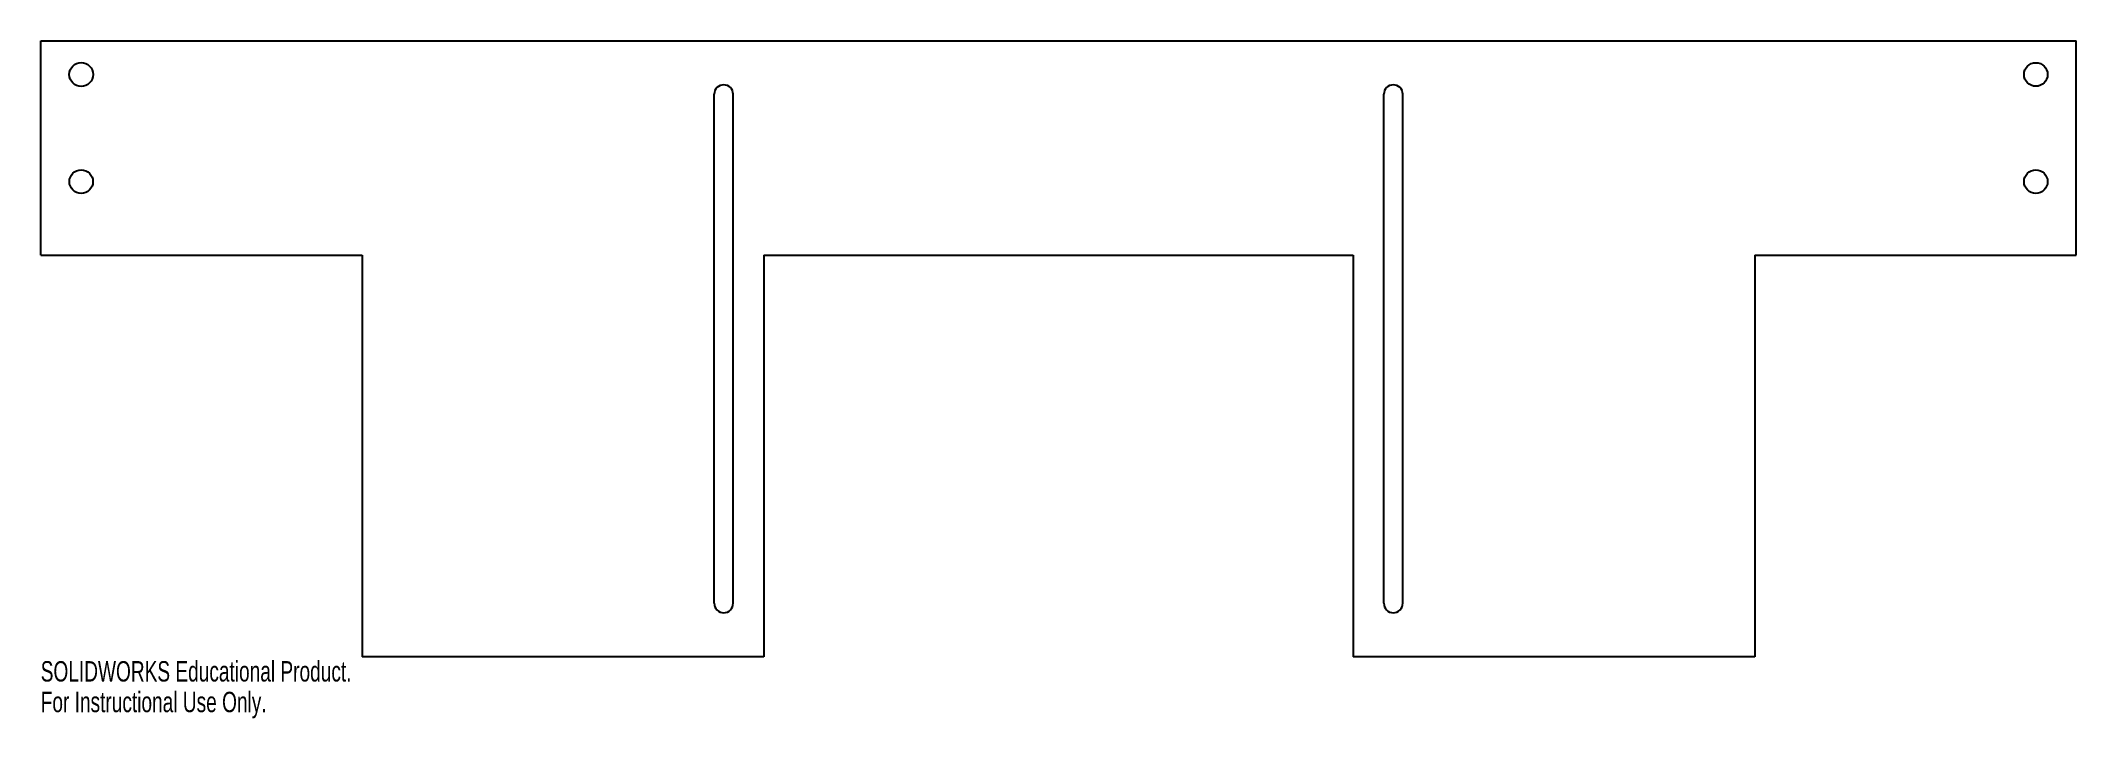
# Model space of a CAD drawing. Header units: inches. Extents: x -9.5 to 9.5, y -5.3 to 1.
import ezdxf

# ---------------------------------------------------------------- set-up
doc = ezdxf.new("R2010")
doc.units = ezdxf.units.IN
doc.header["$MEASUREMENT"] = 0
doc.styles.add('SLDTEXTSTYLE0', font='TXT', dxfattribs={"width": 0.7})

msp = doc.modelspace()

# ---------------------------------------------------------------- linework, layer by layer
at = {"color": 7, "linetype": 'Continuous', "lineweight": 25}
for p, q in [((-9.5, -1), (-9.5, 1)), ((-9.5, 1), (9.5, 1)), ((9.5, -1), (9.5, 1)), ((-3.213, -4.25), (-3.213, 0.5)), ((-3.037, -4.25), (-3.037, 0.5)), ((3.037, -4.25), (3.037, 0.5)), ((3.213, -4.25), (3.213, 0.5)), ((-9.5, -1), (-6.5, -1)), ((-6.5, -1), (-6.5, -4.75)), ((-2.75, -1), (2.75, -1)), ((-2.75, -1), (-2.75, -4.75)), ((2.75, -1), (2.75, -4.75)), ((6.5, -1), (9.5, -1)), ((6.5, -1), (6.5, -4.75)), ((-2.75, -4.75), (-6.5, -4.75)), ((6.5, -4.75), (2.75, -4.75))]:
    msp.add_line(p, q, dxfattribs=at)
for centre, radius in [((-9.122, 0.685), 0.111), ((9.122, 0.685), 0.11), ((-9.122, -0.315), 0.11), ((9.122, -0.315), 0.11)]:
    msp.add_circle(centre, radius, dxfattribs=at)
for centre, start, end in [((-3.125, 0.5), 0, 180), ((3.125, 0.5), 0, 180), ((-3.125, -4.25), 180, 0), ((3.125, -4.25), 180, 0)]:
    msp.add_arc(centre, 0.0885, start, end, dxfattribs=at)

# ---------------------------------------------------------------- texts
at = {"color": 7, "linetype": 'Continuous', "char_height": 0.1903, "attachment_point": 1, "style": 'SLDTEXTSTYLE0'}
for s, insert in [('SOLIDWORKS Educational Product.', (-9.5, -4.79)), ('For Instructional Use Only.', (-9.5, -5.076))]:
    msp.add_mtext(s, dxfattribs=dict(at, insert=insert))

doc.saveas('drawing.dxf')
